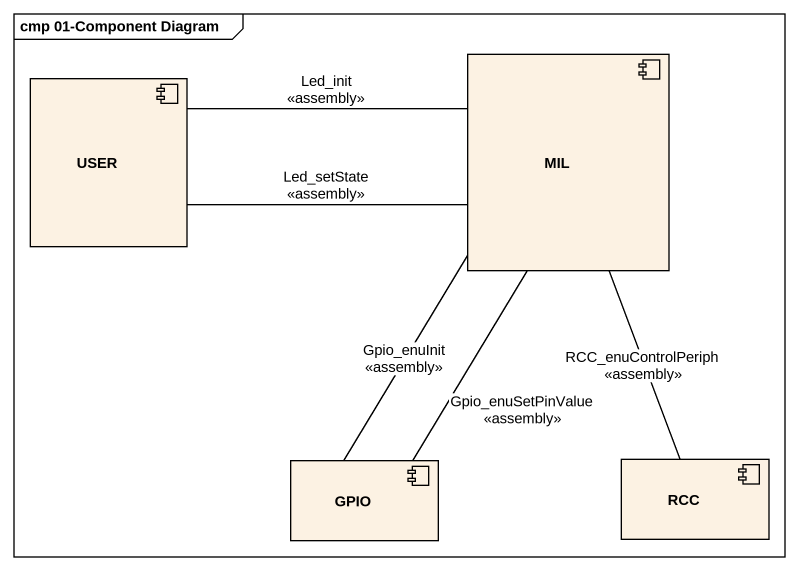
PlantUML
@startuml
mainframe cmp 01-Component Diagram
component MIL
component USER
component GPIO
component RCC
MIL -- GPIO : Gpio_enuInit\n<<assembly>>
MIL -- GPIO : Gpio_enuSetPinValue\n<<assembly>>
MIL -- RCC : RCC_enuControlPeriph\n<<assembly>>
USER -right- MIL : Led_init\n<<assembly>>
USER -right- MIL : Led_setState\n<<assembly>>
@enduml
